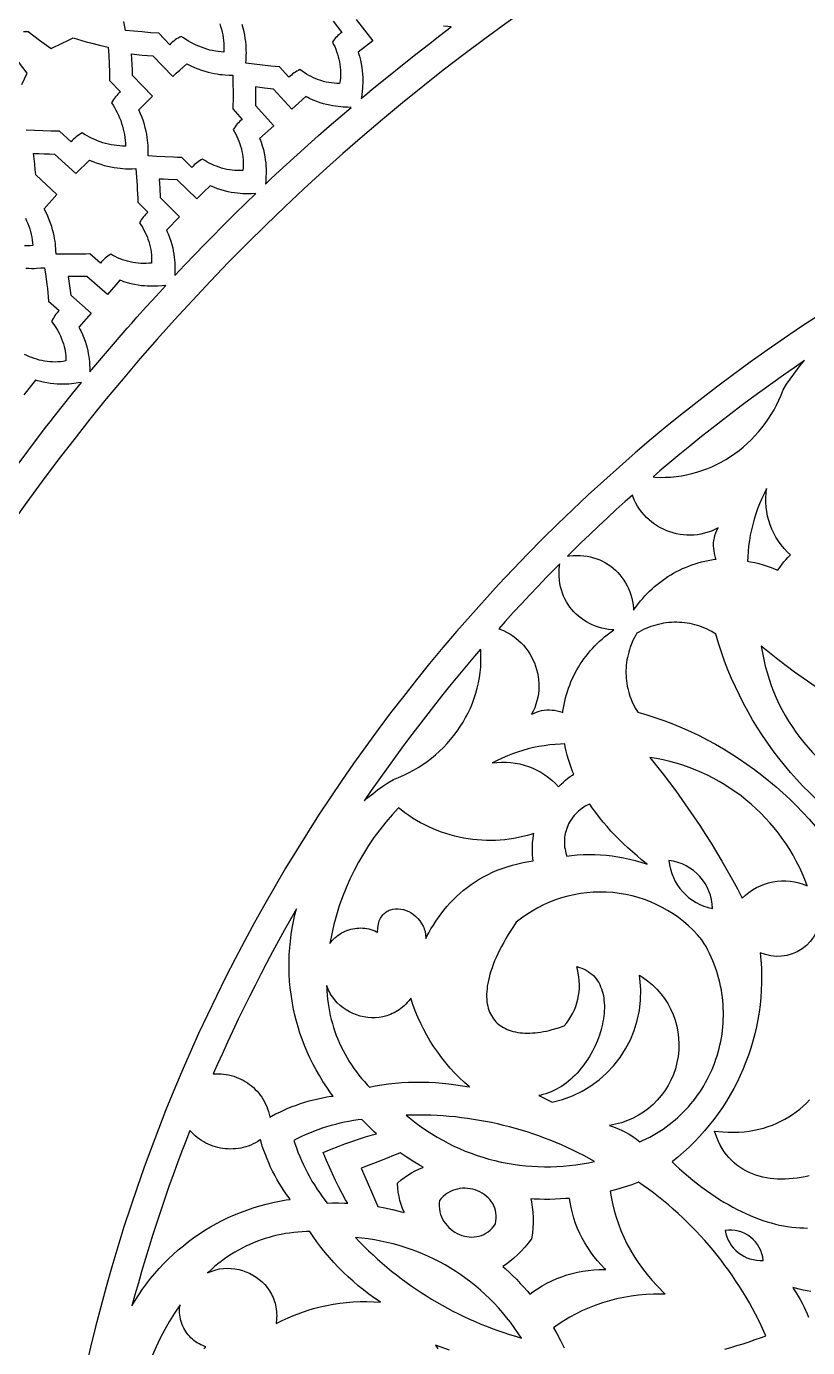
# Model space of a CAD drawing. Extents: x -550 to 550, y -550 to 550.
# Drawn here: x -288 to -157.1, y 66 to 287.4 of the extents above; entities that cross this region are included whole.
import ezdxf

# ---------------------------------------------------------------- set-up
doc = ezdxf.new("R2010")
doc.units = 0
doc.layers.add('LAYER_1', color=18, linetype='CONTINUOUS')
doc.layers.add('LAYER_10', color=4, linetype='CONTINUOUS')

msp = doc.modelspace()

# ---------------------------------------------------------------- linework, layer by layer
at = {"layer": 'LAYER_1'}
for points in [[(0, 550, 0.414214), (-550, 0, 0.414214), (0, -550, 0.414214), (550, 0, 0.414214)], [(-166.08, 204.83), (-166.32, 203.94), (-166.54, 203.05), (-166.72, 202.15), (-166.87, 201.24), (-167, 200.33), (-167.09, 199.42), (-167.15, 198.5), (-167.17, 197.8), (-166.69, 197.71), (-165.97, 197.55), (-165.27, 197.38), (-164.57, 197.18), (-163.89, 196.97), (-163.21, 196.74), (-162.54, 196.48), (-162.09, 196.3), (-161.95, 196.51), (-161.68, 196.91), (-161.4, 197.3), (-161.09, 197.68), (-160.78, 198.04), (-160.44, 198.39), (-160.09, 198.73), (-159.97, 198.84, -0.255708), (-163.98, 209.95), (-163.99, 209.93), (-164.41, 209.1), (-164.8, 208.27), (-165.17, 207.43), (-165.5, 206.57), (-165.8, 205.7)], [(-164.89, 183.54, 0.27476), (-143.38, 157.17, -0.315195), (-141.29, 168.07, -0.052682)], [(-197.38, 165.27), (-197.55, 165.97), (-197.71, 166.69), (-197.8, 167.17), (-198.5, 167.15), (-199.42, 167.09), (-200.33, 167), (-201.24, 166.87), (-202.15, 166.72), (-203.05, 166.54), (-203.94, 166.32), (-204.83, 166.08), (-205.7, 165.8), (-206.57, 165.5), (-207.42, 165.17), (-208.27, 164.8), (-209.1, 164.41), (-209.93, 163.99), (-209.95, 163.98, -0.255717), (-198.84, 159.97), (-198.73, 160.09), (-198.39, 160.44), (-198.04, 160.78), (-197.68, 161.09), (-197.3, 161.4), (-196.91, 161.68), (-196.51, 161.95), (-196.3, 162.09), (-196.48, 162.54), (-196.74, 163.21), (-196.97, 163.89), (-197.18, 164.57)], [(-157.17, 143.38, 0.274751), (-183.54, 164.89, -0.052663), (-168.07, 141.29, -0.31518)], [(-229.64, 135.85), (-229.32, 135.7), (-229.14, 135.61), (-229.15, 135.78), (-229.14, 136.1), (-229.12, 136.41), (-229.08, 136.7), (-229.03, 136.98), (-228.96, 137.24), (-228.88, 137.49), (-228.79, 137.72), (-228.68, 137.94), (-228.56, 138.15), (-228.42, 138.34), (-228.28, 138.52), (-228.12, 138.68), (-227.96, 138.83), (-227.79, 138.96), (-227.6, 139.08), (-227.41, 139.19), (-227.22, 139.28), (-227.01, 139.36), (-226.6, 139.46), (-226.17, 139.52), (-225.72, 139.53), (-225.28, 139.48), (-224.83, 139.39), (-224.39, 139.25), (-223.95, 139.07), (-223.53, 138.84), (-223.13, 138.57), (-222.74, 138.26), (-222.39, 137.91), (-222.07, 137.52), (-221.78, 137.09), (-221.54, 136.64), (-221.44, 136.39), (-221.34, 136.13), (-221.26, 135.87), (-221.2, 135.6), (-221.15, 135.33), (-221.11, 135.04), (-221.09, 134.75), (-221.09, 134.53), (-220.95, 134.81), (-220.59, 135.48), (-220.22, 136.15), (-219.82, 136.8), (-219.41, 137.45), (-218.98, 138.08), (-218.52, 138.7), (-218.05, 139.31), (-217.56, 139.9), (-217.04, 140.48), (-216.5, 141.04), (-215.95, 141.59), (-215.37, 142.12), (-214.76, 142.63), (-214.14, 143.13), (-213.49, 143.6), (-212.82, 144.05), (-212.12, 144.49), (-211.4, 144.9), (-210.66, 145.28), (-209.89, 145.65), (-209.1, 145.99), (-208.28, 146.3), (-207.44, 146.59), (-206.57, 146.85), (-205.67, 147.08), (-204.75, 147.28), (-203.8, 147.46), (-203.09, 147.56), (-203.14, 147.95), (-203.2, 148.62), (-203.22, 149.29), (-203.22, 149.95), (-203.19, 150.62), (-203.12, 151.28), (-203.03, 151.94), (-202.99, 152.14), (-203.3, 152.04), (-204.05, 151.82), (-204.81, 151.63), (-205.57, 151.46), (-206.33, 151.32), (-207.1, 151.2), (-207.86, 151.11), (-208.63, 151.04), (-209.4, 151), (-210.17, 150.98), (-210.94, 150.99), (-211.7, 151.02), (-212.47, 151.07), (-213.23, 151.15), (-213.99, 151.26), (-214.74, 151.38), (-215.49, 151.53), (-216.24, 151.71), (-216.98, 151.91), (-217.71, 152.13), (-218.44, 152.38), (-219.16, 152.65), (-219.87, 152.94), (-220.58, 153.26), (-221.27, 153.59), (-221.96, 153.96), (-222.63, 154.34), (-223.3, 154.75), (-223.95, 155.18), (-224.59, 155.64), (-225.22, 156.11), (-225.64, 156.45, 0.149218), (-237.16, 133.73), (-237.01, 133.93), (-236.79, 134.2), (-236.55, 134.45), (-236.3, 134.69), (-236.04, 134.91), (-235.77, 135.12), (-235.49, 135.31), (-235.2, 135.48), (-234.9, 135.64), (-234.6, 135.79), (-234.29, 135.91), (-233.97, 136.02), (-233.65, 136.11), (-233.32, 136.19), (-232.99, 136.25), (-232.66, 136.29), (-232.32, 136.31), (-231.98, 136.32), (-231.64, 136.31), (-231.31, 136.28), (-230.97, 136.23), (-230.63, 136.16), (-230.3, 136.08), (-229.97, 135.97)], [(-173.04, 139.56, 0.373494), (-180.35, 147.63, 0.334606)], [(-195.68, 129.37), (-195.8, 129.85), (-195.33, 129.69), (-194.95, 129.57), (-194.57, 129.42), (-194.22, 129.24), (-193.89, 129.05), (-193.58, 128.83), (-193.29, 128.6), (-193.01, 128.35), (-192.76, 128.07), (-192.53, 127.79), (-192.31, 127.48), (-192.12, 127.16), (-191.94, 126.83), (-191.79, 126.48), (-191.65, 126.12), (-191.53, 125.75), (-191.43, 125.37), (-191.34, 124.98), (-191.28, 124.58), (-191.23, 124.17), (-191.19, 123.75), (-191.17, 123.32), (-191.17, 122.89), (-191.19, 122.45), (-191.22, 122.01), (-191.26, 121.56), (-191.32, 121.11), (-191.4, 120.66), (-191.49, 120.2), (-191.71, 119.29), (-192, 118.37), (-192.33, 117.45), (-192.72, 116.55), (-193.16, 115.66), (-193.65, 114.79), (-193.91, 114.36), (-194.19, 113.95), (-194.48, 113.54), (-194.78, 113.14), (-195.09, 112.75), (-195.41, 112.37), (-195.74, 112), (-196.08, 111.64), (-196.44, 111.29), (-196.8, 110.96), (-197.18, 110.64), (-197.56, 110.34), (-197.96, 110.05), (-198.36, 109.78), (-198.78, 109.52), (-199.2, 109.28), (-199.64, 109.07), (-200.08, 108.87), (-200.53, 108.69), (-200.99, 108.53), (-201.46, 108.39), (-201.93, 108.27), (-202.15, 108.23), (-199.91, 107.14, 0.389323), (-185.2, 127.83), (-185.28, 128.41), (-184.78, 128.09, -0.687102), (-190.31, 103.22, -0.098636), (-185.22, 100.5), (-184.76, 100.7), (-184.16, 100.98), (-183.57, 101.28), (-183, 101.59), (-182.43, 101.92), (-181.88, 102.26), (-181.34, 102.61), (-180.82, 102.98), (-180.31, 103.36), (-179.81, 103.75), (-179.32, 104.16), (-178.85, 104.58), (-178.39, 105), (-177.94, 105.44), (-177.51, 105.9), (-177.09, 106.36), (-176.68, 106.83), (-176.29, 107.31), (-175.91, 107.8), (-175.54, 108.31), (-175.19, 108.82), (-174.85, 109.33), (-174.53, 109.86), (-174.22, 110.4), (-173.93, 110.94), (-173.65, 111.49), (-173.38, 112.04), (-173.13, 112.61), (-172.9, 113.18), (-172.68, 113.75), (-172.47, 114.33), (-172.28, 114.92), (-172.11, 115.51), (-171.95, 116.1), (-171.8, 116.7), (-171.67, 117.31), (-171.56, 117.91), (-171.46, 118.52), (-171.38, 119.14), (-171.32, 119.75), (-171.27, 120.37), (-171.24, 120.99), (-171.22, 121.61), (-171.22, 122.23), (-171.24, 122.85), (-171.27, 123.47), (-171.32, 124.09), (-171.38, 124.72), (-171.47, 125.34), (-171.57, 125.96), (-171.69, 126.58), (-171.82, 127.19), (-171.97, 127.81), (-172.14, 128.42), (-172.33, 129.03), (-172.54, 129.64), (-172.76, 130.24), (-173, 130.84), (-173.26, 131.44), (-173.54, 132.03), (-173.83, 132.62), (-174.14, 133.2), (-174.48, 133.78), (-174.82, 134.33, 0.414411), (-205.92, 137.27), (-206.38, 136.59), (-206.83, 135.89), (-207.26, 135.21), (-207.66, 134.54), (-208.03, 133.88), (-208.38, 133.23), (-208.71, 132.6), (-209.01, 131.99), (-209.29, 131.38), (-209.55, 130.79), (-209.78, 130.21), (-209.98, 129.65), (-210.17, 129.1), (-210.33, 128.57), (-210.48, 128.04), (-210.6, 127.54), (-210.7, 127.04), (-210.78, 126.56), (-210.83, 126.1), (-210.87, 125.65), (-210.89, 125.21), (-210.89, 124.79), (-210.87, 124.38), (-210.84, 123.99), (-210.78, 123.61), (-210.71, 123.24), (-210.62, 122.89), (-210.51, 122.56), (-210.39, 122.23), (-210.25, 121.93), (-210.1, 121.63), (-209.93, 121.35), (-209.74, 121.09), (-209.54, 120.84), (-209.33, 120.6), (-209.1, 120.38), (-208.86, 120.17), (-208.6, 119.97), (-208.33, 119.79), (-208.04, 119.62), (-207.75, 119.46), (-207.43, 119.32), (-207.11, 119.19), (-206.77, 119.08), (-206.42, 118.98), (-206.06, 118.9), (-205.69, 118.83), (-205.3, 118.77), (-204.9, 118.73), (-204.5, 118.71), (-204.08, 118.69), (-203.65, 118.7), (-203.21, 118.72), (-202.76, 118.75), (-202.3, 118.8), (-201.84, 118.87), (-201.36, 118.95), (-200.88, 119.05), (-200.39, 119.16), (-199.89, 119.28), (-198.87, 119.59), (-197.88, 119.93, 0.248801)], [(-221.71, 110.5), (-220.58, 110.47), (-219.46, 110.41), (-218.33, 110.32), (-217.2, 110.2), (-216.07, 110.06), (-214.94, 109.88), (-213.81, 109.68), (-213.76, 109.67, -0.141193), (-223.59, 124.55), (-223.71, 124.38), (-223.95, 124.09), (-224.19, 123.81), (-224.45, 123.54), (-224.71, 123.29), (-224.97, 123.06), (-225.25, 122.84), (-225.53, 122.63), (-225.81, 122.45), (-226.11, 122.27), (-226.4, 122.11), (-226.7, 121.97), (-227.01, 121.83), (-227.32, 121.72), (-227.63, 121.61), (-228.26, 121.45), (-228.9, 121.34), (-229.54, 121.28), (-230.18, 121.28), (-230.82, 121.32), (-231.45, 121.42), (-232.08, 121.56), (-232.69, 121.75), (-233.28, 121.98), (-233.86, 122.26), (-234.41, 122.58), (-234.94, 122.94), (-235.44, 123.34), (-235.91, 123.78), (-236.34, 124.26), (-236.73, 124.77), (-236.91, 125.05), (-237.08, 125.33), (-237.24, 125.62), (-237.39, 125.91), (-237.52, 126.22), (-237.64, 126.53), (-237.69, 126.66), (-237.68, 126.48), (-237.66, 125.78), (-237.61, 125.08), (-237.54, 124.38), (-237.46, 123.69), (-237.35, 123), (-237.22, 122.32), (-237.08, 121.63), (-236.92, 120.96), (-236.73, 120.29), (-236.53, 119.62), (-236.31, 118.96), (-236.08, 118.31), (-235.82, 117.66), (-235.55, 117.02), (-235.25, 116.39), (-234.94, 115.77), (-234.61, 115.15), (-234.27, 114.55), (-233.91, 113.95), (-233.53, 113.36), (-233.13, 112.79), (-232.71, 112.22), (-232.28, 111.66), (-231.84, 111.12), (-231.37, 110.58), (-230.89, 110.06), (-230.49, 109.66), (-229.54, 109.85), (-228.43, 110.04), (-227.32, 110.19), (-226.2, 110.32), (-225.08, 110.41), (-223.96, 110.47), (-222.84, 110.5)], [(-224.36, 104.94, 0.237073), (-192.8, 97.21, 0.137208)], [(-228.7, 73.61), (-228.74, 73.64), (-229.68, 74.29), (-230.6, 74.96), (-231.51, 75.66), (-232.39, 76.37), (-233.25, 77.11), (-234.09, 77.86), (-234.91, 78.64), (-235.71, 79.43), (-236.48, 80.25), (-237.23, 81.09), (-237.96, 81.94), (-238.66, 82.82), (-239.33, 83.72), (-239.98, 84.63), (-240.52, 85.44), (-241.09, 85.44), (-241.8, 85.41), (-242.5, 85.36), (-243.21, 85.29), (-243.91, 85.2), (-244.6, 85.1), (-245.29, 84.97), (-245.97, 84.82), (-246.65, 84.66), (-247.32, 84.47), (-247.99, 84.27), (-248.65, 84.05), (-249.3, 83.81), (-249.95, 83.55), (-250.59, 83.27), (-251.22, 82.98), (-251.84, 82.67), (-252.45, 82.34), (-253.06, 81.99), (-253.65, 81.63), (-254.23, 81.25), (-254.81, 80.86), (-255.37, 80.44), (-255.92, 80.01), (-256.46, 79.57), (-256.99, 79.11), (-257.5, 78.63), (-257.63, 78.51), (-257.51, 78.57), (-257.2, 78.7), (-256.89, 78.82), (-256.58, 78.93), (-256.26, 79.02), (-255.63, 79.17), (-254.98, 79.25), (-254.34, 79.29), (-253.7, 79.27), (-253.06, 79.2), (-252.43, 79.08), (-251.81, 78.92), (-251.21, 78.7), (-250.62, 78.45), (-250.06, 78.15), (-249.52, 77.81), (-249, 77.43), (-248.52, 77), (-248.07, 76.55), (-247.65, 76.05), (-247.28, 75.52), (-246.95, 74.96), (-246.8, 74.67), (-246.67, 74.37), (-246.55, 74.06), (-246.44, 73.74), (-246.34, 73.42), (-246.26, 73.09), (-246.19, 72.76), (-246.13, 72.41), (-246.09, 72.07), (-246.07, 71.71), (-246.06, 71.35), (-246.07, 70.98), (-246.1, 70.61), (-246.14, 70.24), (-246.17, 70.03, -0.141174)], [(-232.85, 84.44, 0.137208), (-205.07, 67.6, 0.237073)], [(-164.56, 80.62, 0.429262), (-170.93, 85.64, 0.38844)]]:
    msp.add_lwpolyline(points, format="xyb", close=True, dxfattribs=at)
for points in [[(-255.61, 287.87), (-255.46, 287.41), (-255.33, 286.94), (-255.21, 286.47), (-255.11, 285.99), (-255.03, 285.51), (-254.97, 285.03), (-254.92, 284.55), (-254.9, 284.07), (-254.9, 283.59), (-254.92, 283.12), (-255.39, 283.14), (-255.87, 283.19), (-256.34, 283.26), (-256.81, 283.35), (-257.28, 283.46), (-257.75, 283.59), (-258.21, 283.74), (-258.66, 283.91), (-259.11, 284.09), (-259.56, 284.28), (-260, 284.5), (-260.42, 284.72), (-260.84, 284.96), (-261.26, 285.21), (-261.66, 285.48), (-262.04, 285.75), (-262.31, 285.62), (-262.57, 285.47), (-262.83, 285.31), (-263.08, 285.14), (-263.32, 284.96), (-263.55, 284.77), (-263.77, 284.56), (-263.98, 284.35), (-265.79, 286.27), (-267.19, 286.36), (-268.58, 286.48), (-269.98, 286.61), (-271.37, 286.75), (-271.66, 288.25)], [(-236.62, 288.27), (-235.13, 286.42), (-235.37, 286.26), (-235.59, 286.08), (-235.81, 285.89), (-236.01, 285.69), (-236.21, 285.48), (-236.39, 285.26), (-236.57, 285.04), (-236.73, 284.8), (-236.54, 284.41), (-236.35, 284.02), (-236.18, 283.61), (-236.03, 283.19), (-235.89, 282.77), (-235.76, 282.34), (-235.65, 281.91), (-235.56, 281.47), (-235.48, 281.03), (-235.43, 280.58), (-235.39, 280.13), (-235.37, 279.68), (-235.38, 279.22), (-235.4, 278.77), (-235.45, 278.31), (-235.52, 277.86), (-235.98, 277.86), (-236.44, 277.89), (-236.89, 277.94), (-237.34, 278), (-237.78, 278.09), (-238.22, 278.2), (-238.65, 278.33), (-239.07, 278.47), (-239.49, 278.64), (-239.9, 278.81), (-240.3, 279.01), (-240.69, 279.21), (-241.07, 279.43), (-241.45, 279.67), (-241.81, 279.91), (-242.16, 280.17), (-242.42, 280.05), (-242.67, 279.91), (-242.91, 279.76), (-243.15, 279.61), (-243.39, 279.44), (-243.61, 279.26), (-243.83, 279.07), (-244.03, 278.88), (-245.61, 280.65), (-246.32, 280.7), (-247.02, 280.76), (-248.42, 280.9), (-249.82, 281.06), (-251.22, 281.24), (-251.18, 281.84), (-251.16, 282.19), (-251.15, 282.57), (-251.14, 282.98), (-251.15, 283.41), (-251.17, 283.87), (-251.2, 284.35), (-251.25, 284.86), (-251.32, 285.4), (-251.42, 285.95), (-251.54, 286.53), (-251.69, 287.13), (-251.86, 287.75)], [(-232.77, 288.59), (-229.93, 285), (-232.42, 283.07), (-232.31, 282.73), (-232.21, 282.41), (-232.04, 281.77), (-231.91, 281.15), (-231.8, 280.55), (-231.73, 279.98), (-231.67, 279.42), (-231.64, 278.89), (-231.63, 278.39), (-231.64, 277.91), (-231.66, 277.45), (-231.69, 277.02), (-231.72, 276.62), (-231.81, 275.91), (-231.89, 275.32), (-230.97, 276.1), (-230.05, 276.87), (-228.18, 278.4), (-224.43, 281.42), (-222.54, 282.92), (-220.64, 284.41), (-218.73, 285.88), (-216.81, 287.33), (-217.41, 287.38), (-218.12, 287.46)], [(-288.48, 286.54), (-287.69, 286.57), (-286.75, 285.84), (-285.8, 285.12), (-283.87, 283.71), (-282.01, 284.59), (-281.08, 285.03), (-280.16, 285.49), (-279.43, 285.27), (-278.7, 285.05), (-277.97, 284.85), (-277.23, 284.66), (-275.75, 284.29), (-274.27, 283.95), (-274.18, 282.55), (-274.12, 281.15), (-274.07, 279.76), (-274.05, 278.36), (-272.22, 276.46), (-272.44, 276.27), (-272.66, 276.06), (-272.87, 275.84), (-273.06, 275.62), (-273.25, 275.38), (-273.42, 275.14), (-273.58, 274.88), (-273.73, 274.63), (-273.48, 274.22), (-273.23, 273.81), (-273, 273.39), (-272.78, 272.96), (-272.57, 272.52), (-272.38, 272.07), (-272.2, 271.62), (-272.04, 271.16), (-271.89, 270.69), (-271.76, 270.22), (-271.65, 269.75), (-271.56, 269.28), (-271.49, 268.8), (-271.44, 268.32), (-271.41, 267.85), (-271.4, 267.37), (-271.88, 267.37), (-272.35, 267.39), (-272.83, 267.43), (-273.3, 267.49), (-273.78, 267.57), (-274.25, 267.67), (-274.72, 267.79), (-275.18, 267.93), (-275.64, 268.08), (-276.1, 268.25), (-276.54, 268.44), (-276.99, 268.64), (-277.42, 268.85), (-277.84, 269.08), (-278.26, 269.32), (-278.66, 269.57), (-278.92, 269.42), (-279.17, 269.25), (-279.42, 269.08), (-279.65, 268.89), (-279.88, 268.7), (-280.1, 268.49), (-280.31, 268.27), (-280.5, 268.05), (-282.43, 269.85), (-283.83, 269.86), (-285.24, 269.9), (-286.64, 269.95), (-288.05, 270.02)], [(-288.76, 277.7), (-287.89, 279.56), (-289.34, 281.47)], [(-288.16, 255.29), (-287.95, 254.85), (-287.77, 254.4), (-287.6, 253.95), (-287.44, 253.49), (-287.31, 253.02), (-287.19, 252.56), (-287.09, 252.09), (-287.01, 251.62), (-286.95, 251.14), (-286.91, 250.67), (-287.39, 250.64), (-287.86, 250.63), (-288.34, 250.64)], [(-288.07, 246.9), (-287.59, 246.88), (-287.13, 246.87), (-286.69, 246.87), (-286.29, 246.88), (-285.57, 246.93), (-284.96, 246.98), (-284.76, 245.58), (-284.56, 244.18), (-284.48, 243.48), (-284.4, 242.78), (-284.33, 242.08), (-284.27, 241.37), (-282.48, 239.82), (-282.68, 239.61), (-282.86, 239.4), (-283.04, 239.17), (-283.21, 238.94), (-283.36, 238.7), (-283.51, 238.45), (-283.65, 238.2), (-283.77, 237.95), (-283.4, 237.45), (-283.07, 236.96), (-282.78, 236.48), (-282.52, 236), (-282.29, 235.53), (-282.09, 235.08), (-281.93, 234.63), (-281.78, 234.19), (-281.66, 233.77), (-281.57, 233.37), (-281.49, 232.98), (-281.44, 232.61), (-281.4, 232.26), (-281.38, 231.94), (-281.37, 231.64), (-281.37, 231.36), (-281.82, 231.28), (-282.27, 231.22), (-282.72, 231.18), (-283.18, 231.17), (-283.62, 231.18), (-284.07, 231.2), (-284.52, 231.25), (-284.96, 231.32), (-285.4, 231.4), (-285.83, 231.5), (-286.26, 231.62), (-286.68, 231.75), (-287.09, 231.9), (-287.5, 232.06), (-287.9, 232.24), (-288.29, 232.42)], [(-290.57, 212.5), (-284.78, 220.21), (-284.04, 221.17), (-283.3, 222.12), (-281.79, 224), (-280.28, 225.87), (-278.76, 227.75), (-279.35, 227.66), (-280.06, 227.55), (-280.46, 227.51), (-280.89, 227.47), (-281.34, 227.44), (-281.82, 227.43), (-282.32, 227.43), (-282.85, 227.45), (-283.4, 227.5), (-283.98, 227.56), (-284.58, 227.66), (-285.19, 227.79), (-285.83, 227.94), (-286.16, 228.04), (-286.49, 228.14), (-288.43, 225.66)], [(-156.88, 94.78), (-157.55, 94.63), (-158.22, 94.5), (-158.88, 94.39), (-159.54, 94.31), (-160.2, 94.26), (-160.86, 94.22), (-161.5, 94.21), (-162.14, 94.23), (-162.78, 94.27), (-163.4, 94.34), (-164.02, 94.44), (-164.63, 94.56), (-165.22, 94.71), (-165.8, 94.89), (-166.37, 95.1), (-166.93, 95.34), (-167.47, 95.6), (-167.99, 95.9), (-168.49, 96.22), (-168.98, 96.58), (-169.44, 96.96), (-169.89, 97.38), (-170.31, 97.83), (-170.71, 98.31), (-171.08, 98.82), (-171.43, 99.36), (-171.76, 99.94), (-172.05, 100.55), (-172.32, 101.19), (-172.7, 102.25), (-171.33, 102.13), (-170.4, 102.08), (-169.5, 102.08), (-168.62, 102.11), (-167.75, 102.17), (-166.91, 102.28), (-166.09, 102.41), (-165.29, 102.59), (-164.51, 102.79), (-163.75, 103.03), (-163.01, 103.29), (-162.3, 103.59), (-161.6, 103.92), (-160.92, 104.28), (-160.27, 104.66), (-159.63, 105.07), (-159.02, 105.51), (-158.43, 105.98), (-157.86, 106.46), (-157.31, 106.98), (-156.78, 107.51)], [(-171.01, 65.75), (-169.98, 66.03), (-168.95, 66.33), (-167.92, 66.64), (-166.9, 66.98), (-165.88, 67.33), (-164.87, 67.7), (-164.13, 67.98), (-164.45, 68.71), (-164.9, 69.69), (-165.37, 70.66), (-165.86, 71.61), (-166.36, 72.56), (-166.88, 73.5), (-167.42, 74.43), (-167.97, 75.35), (-168.53, 76.25), (-169.12, 77.15), (-169.71, 78.04), (-170.33, 78.91), (-170.96, 79.78), (-171.6, 80.63), (-172.26, 81.47), (-172.93, 82.3), (-173.62, 83.12), (-174.32, 83.92), (-175.04, 84.71), (-175.77, 85.49), (-176.51, 86.26), (-177.27, 87.01), (-178.04, 87.76), (-178.82, 88.48), (-179.62, 89.2), (-180.43, 89.9), (-181.26, 90.58), (-182.09, 91.26), (-182.94, 91.92), (-183.8, 92.56), (-184.68, 93.19), (-185.45, 93.72), (-186.57, 93.3), (-187.85, 92.87), (-189.13, 92.48), (-190.19, 92.19), (-190.05, 91.27), (-189.82, 90.12), (-189.53, 88.98), (-189.2, 87.84), (-188.82, 86.72), (-188.39, 85.6), (-187.91, 84.5), (-187.38, 83.41), (-186.8, 82.34), (-186.17, 81.29), (-185.5, 80.25), (-184.78, 79.24), (-184.01, 78.25), (-183.2, 77.28), (-182.34, 76.34), (-180.97, 74.96), (-182.91, 74.95), (-184.19, 74.9), (-185.45, 74.79), (-186.69, 74.63), (-187.92, 74.42), (-189.12, 74.17), (-190.31, 73.86), (-191.48, 73.51), (-192.62, 73.12), (-193.74, 72.68), (-194.83, 72.2), (-195.9, 71.67), (-196.94, 71.1), (-197.95, 70.49), (-198.93, 69.84), (-199.68, 69.3), (-199.13, 68.34), (-198.5, 67.16), (-197.9, 65.95)], [(-156.56, 75.41), (-157.22, 75.5), (-157.87, 75.62), (-158.52, 75.77), (-159.17, 75.94), (-159.62, 76.08), (-159.37, 75.7), (-159.02, 75.15), (-158.68, 74.59), (-158.35, 74.03), (-158.04, 73.45), (-157.75, 72.87), (-157.47, 72.28), (-157.21, 71.68), (-156.97, 71.08)], [(-217.12, 65.59), (-219.47, 66.41), (-219.35, 66.23), (-219.09, 65.81)]]:
    msp.add_lwpolyline(points, dxfattribs=at)
for points in [[(-270.38, 282.8), (-269.5, 282.71), (-268.61, 282.62), (-267.72, 282.55), (-266.83, 282.48), (-263.49, 279.02), (-262.9, 279.56), (-262.3, 280.09), (-261.09, 281.14), (-260.46, 280.83), (-259.85, 280.55), (-259.25, 280.31), (-258.67, 280.1), (-258.1, 279.92), (-257.56, 279.77), (-257.04, 279.64), (-256.53, 279.53), (-256.05, 279.45), (-255.6, 279.38), (-255.17, 279.33), (-254.76, 279.29), (-254.04, 279.25), (-253.43, 279.23), (-253.39, 277.82), (-253.37, 276.41), (-253.37, 275.71), (-253.38, 275), (-253.4, 274.3), (-253.43, 273.6), (-251.83, 271.84), (-252.05, 271.66), (-252.27, 271.47), (-252.47, 271.27), (-252.67, 271.06), (-252.85, 270.84), (-253.03, 270.61), (-253.19, 270.38), (-253.35, 270.14), (-253.13, 269.77), (-252.92, 269.38), (-252.73, 268.98), (-252.55, 268.58), (-252.38, 268.16), (-252.23, 267.74), (-252.1, 267.32), (-251.98, 266.88), (-251.88, 266.45), (-251.79, 266), (-251.73, 265.56), (-251.69, 265.11), (-251.66, 264.65), (-251.66, 264.2), (-251.68, 263.74), (-251.72, 263.28), (-252.18, 263.26), (-252.64, 263.25), (-253.09, 263.27), (-253.54, 263.31), (-253.99, 263.38), (-254.43, 263.46), (-254.86, 263.56), (-255.3, 263.68), (-255.72, 263.81), (-256.14, 263.97), (-256.55, 264.13), (-256.96, 264.32), (-257.35, 264.51), (-257.74, 264.72), (-258.11, 264.95), (-258.48, 265.18), (-258.73, 265.04), (-258.97, 264.89), (-259.21, 264.73), (-259.44, 264.56), (-259.66, 264.38), (-259.87, 264.19), (-260.07, 263.99), (-260.27, 263.78), (-261.95, 265.45), (-262.66, 265.46), (-263.36, 265.48), (-264.78, 265.54), (-266.19, 265.63), (-267.6, 265.72), (-267.59, 266.33), (-267.59, 266.67), (-267.6, 267.05), (-267.62, 267.45), (-267.65, 267.89), (-267.7, 268.34), (-267.76, 268.82), (-267.84, 269.33), (-267.94, 269.86), (-268.07, 270.41), (-268.22, 270.97), (-268.4, 271.56), (-268.61, 272.17), (-268.86, 272.79), (-269.14, 273.43), (-266.89, 275.72), (-270.21, 279.21), (-270.24, 280.11), (-270.28, 281.01), (-270.33, 281.9)], [(-247.95, 260.96), (-247.08, 261.8), (-246.2, 262.63), (-244.43, 264.26), (-242.65, 265.88), (-240.86, 267.5), (-239.07, 269.11), (-237.26, 270.71), (-235.44, 272.28), (-233.61, 273.85), (-234.2, 273.87), (-234.92, 273.9), (-235.32, 273.93), (-235.75, 273.97), (-236.2, 274.02), (-236.68, 274.1), (-237.18, 274.19), (-237.7, 274.31), (-238.23, 274.45), (-238.79, 274.62), (-239.36, 274.83), (-239.95, 275.06), (-240.55, 275.34), (-240.86, 275.49), (-241.17, 275.65), (-242.34, 274.6), (-243.5, 273.53), (-246.58, 276.92), (-248.11, 277.07), (-248.88, 277.16), (-249.64, 277.26), (-249.62, 276.48), (-249.61, 275.71), (-249.61, 274.15), (-246.56, 270.74), (-248.92, 268.65), (-248.79, 268.33), (-248.68, 268.01), (-248.47, 267.38), (-248.3, 266.77), (-248.16, 266.18), (-248.05, 265.62), (-247.97, 265.07), (-247.91, 264.54), (-247.87, 264.04), (-247.84, 263.56), (-247.84, 263.1), (-247.84, 262.68), (-247.86, 262.28), (-247.9, 261.56)], [(-286.82, 266.13), (-285.93, 266.09), (-285.04, 266.06), (-284.15, 266.04), (-283.26, 266.03), (-279.72, 262.77), (-277.42, 265.02), (-276.78, 264.74), (-276.15, 264.51), (-275.54, 264.3), (-274.95, 264.13), (-274.38, 263.98), (-273.83, 263.86), (-273.3, 263.76), (-272.79, 263.69), (-272.31, 263.63), (-271.85, 263.59), (-271.41, 263.57), (-271.01, 263.56), (-270.28, 263.56), (-269.68, 263.58), (-269.56, 262.17), (-269.45, 260.76), (-269.41, 260.06), (-269.37, 259.35), (-269.35, 258.65), (-269.33, 257.94), (-267.64, 256.29), (-267.84, 256.09), (-268.04, 255.89), (-268.23, 255.68), (-268.42, 255.45), (-268.59, 255.23), (-268.75, 254.99), (-268.9, 254.75), (-269.04, 254.5), (-268.8, 254.14), (-268.57, 253.76), (-268.35, 253.38), (-268.15, 252.99), (-267.96, 252.59), (-267.79, 252.18), (-267.63, 251.76), (-267.49, 251.34), (-267.36, 250.9), (-267.25, 250.47), (-267.17, 250.03), (-267.1, 249.58), (-267.05, 249.13), (-267.02, 248.68), (-267.01, 248.22), (-267.02, 247.76), (-267.48, 247.71), (-267.93, 247.68), (-268.39, 247.67), (-268.84, 247.68), (-269.29, 247.72), (-269.73, 247.77), (-270.17, 247.85), (-270.61, 247.94), (-271.04, 248.05), (-271.47, 248.18), (-271.89, 248.32), (-272.3, 248.48), (-272.71, 248.65), (-273.11, 248.84), (-273.49, 249.04), (-273.87, 249.25), (-274.11, 249.09), (-274.34, 248.93), (-274.57, 248.75), (-274.79, 248.57), (-275, 248.37), (-275.2, 248.17), (-275.39, 247.95), (-275.57, 247.73), (-277.35, 249.3), (-278.06, 249.27), (-278.77, 249.24), (-279.48, 249.23), (-280.19, 249.23), (-281.61, 249.23), (-283.03, 249.25), (-283.05, 249.85), (-283.07, 250.2), (-283.1, 250.58), (-283.14, 250.98), (-283.2, 251.41), (-283.27, 251.86), (-283.36, 252.33), (-283.47, 252.83), (-283.6, 253.35), (-283.76, 253.89), (-283.94, 254.45), (-284.16, 255.02), (-284.41, 255.61), (-284.69, 256.22), (-285.01, 256.84), (-282.91, 259.27), (-286.42, 262.55), (-286.51, 263.45), (-286.6, 264.34), (-286.71, 265.24)], [(-263.12, 245.68), (-262.3, 246.56), (-261.48, 247.44), (-259.8, 249.18), (-258.12, 250.9), (-256.43, 252.62), (-255.59, 253.49), (-254.74, 254.34), (-253.03, 256.04), (-251.3, 257.72), (-249.57, 259.39), (-250.16, 259.37), (-250.88, 259.36), (-251.28, 259.36), (-251.71, 259.38), (-252.17, 259.41), (-252.65, 259.45), (-253.15, 259.51), (-253.67, 259.6), (-254.22, 259.71), (-254.78, 259.85), (-255.36, 260.01), (-255.96, 260.21), (-256.58, 260.45), (-256.9, 260.58), (-257.21, 260.72), (-258.33, 259.61), (-258.88, 259.06), (-259.43, 258.49), (-262.71, 261.69), (-264.25, 261.75), (-265.01, 261.79), (-265.78, 261.84), (-265.72, 261.06), (-265.66, 260.29), (-265.56, 258.74), (-262.32, 255.51), (-264.54, 253.28), (-264.39, 252.96), (-264.26, 252.65), (-264.01, 252.04), (-263.81, 251.44), (-263.63, 250.87), (-263.49, 250.31), (-263.38, 249.76), (-263.29, 249.24), (-263.22, 248.74), (-263.17, 248.27), (-263.13, 247.82), (-263.11, 247.39), (-263.11, 246.99), (-263.11, 246.27)], [(-277.35, 229.51), (-271.09, 236.84), (-270.3, 237.75), (-269.5, 238.66), (-267.89, 240.45), (-266.26, 242.23), (-264.64, 244.01), (-265.23, 243.95), (-265.95, 243.89), (-266.35, 243.87), (-266.78, 243.86), (-267.23, 243.86), (-267.71, 243.88), (-268.21, 243.91), (-268.74, 243.96), (-269.29, 244.04), (-269.86, 244.14), (-270.45, 244.27), (-271.06, 244.43), (-271.69, 244.63), (-272.01, 244.75), (-272.34, 244.87), (-274.43, 242.51), (-277.89, 245.51), (-279.43, 245.49), (-280.2, 245.48), (-280.97, 245.48), (-280.86, 244.71), (-280.76, 243.94), (-280.56, 242.4), (-277.13, 239.37), (-279.21, 237), (-279.04, 236.7), (-278.89, 236.39), (-278.61, 235.8), (-278.37, 235.22), (-278.16, 234.65), (-277.99, 234.1), (-277.84, 233.57), (-277.72, 233.06), (-277.62, 232.56), (-277.54, 232.09), (-277.48, 231.64), (-277.44, 231.22), (-277.41, 230.82), (-277.37, 230.11)], [(-163.21, 222.36), (-162.74, 223.15), (-162.31, 223.96), (-161.92, 224.78), (-161.55, 225.63), (-161.21, 226.52), (-160.64, 227.43), (-160.06, 228.3), (-159.45, 229.15), (-158.82, 229.98), (-158.17, 230.79), (-157.65, 231.4), (-159.37, 230.22), (-161.17, 228.96), (-162.96, 227.69), (-164.74, 226.41), (-166.5, 225.12), (-168.25, 223.81), (-170, 222.49), (-171.73, 221.16), (-173.44, 219.81), (-175.15, 218.46), (-176.84, 217.09), (-178.53, 215.71), (-180.2, 214.31), (-181.86, 212.91), (-183.02, 211.91), (-182.74, 211.88), (-181.84, 211.84), (-180.94, 211.85), (-180.04, 211.89), (-179.16, 211.97), (-178.27, 212.1), (-177.4, 212.26), (-176.53, 212.46), (-175.68, 212.7), (-174.83, 212.97), (-174, 213.28), (-173.18, 213.62), (-172.37, 214), (-171.58, 214.41), (-170.81, 214.85), (-170.06, 215.32), (-169.32, 215.83), (-168.6, 216.36), (-167.9, 216.92), (-167.23, 217.51), (-166.58, 218.13), (-165.95, 218.78), (-165.35, 219.45), (-164.77, 220.14), (-164.22, 220.86), (-163.7, 221.6)], [(-197.37, 198.61), (-197, 198.67), (-196.39, 198.73), (-195.79, 198.75), (-195.2, 198.74), (-194.63, 198.69), (-194.06, 198.62), (-193.51, 198.51), (-192.98, 198.37), (-192.45, 198.2), (-191.95, 198), (-191.46, 197.78), (-190.98, 197.52), (-190.53, 197.24), (-190.09, 196.94), (-189.67, 196.61), (-189.28, 196.26), (-188.9, 195.88), (-188.55, 195.48), (-188.22, 195.06), (-187.91, 194.62), (-187.62, 194.16), (-187.36, 193.68), (-187.13, 193.19), (-186.92, 192.67), (-186.74, 192.14), (-186.58, 191.6), (-186.46, 191.04), (-186.36, 190.46), (-186.3, 189.88), (-186.28, 189.57), (-186.14, 189.78), (-185.81, 190.24), (-185.47, 190.69), (-185.12, 191.13), (-184.75, 191.56), (-184.38, 191.98), (-183.99, 192.39), (-183.59, 192.78), (-183.18, 193.17), (-182.76, 193.54), (-182.33, 193.9), (-181.89, 194.24), (-181.44, 194.58), (-180.99, 194.9), (-180.52, 195.2), (-180.05, 195.5), (-179.56, 195.78), (-179.07, 196.05), (-178.57, 196.3), (-178.06, 196.54), (-177.55, 196.76), (-177.03, 196.97), (-176.5, 197.17), (-175.97, 197.35), (-175.43, 197.51), (-174.88, 197.67), (-174.33, 197.8), (-173.78, 197.92), (-173.21, 198.02), (-172.65, 198.11), (-172.44, 198.14), (-172.47, 198.21), (-172.61, 198.63), (-172.72, 199.06), (-172.8, 199.5), (-172.85, 199.93), (-172.87, 200.37), (-172.86, 200.81), (-172.81, 201.24), (-172.74, 201.68), (-172.64, 202.1), (-172.5, 202.52), (-172.34, 202.93), (-172.14, 203.33), (-172.13, 203.36), (-172.67, 203.08), (-173.23, 202.84), (-173.81, 202.63), (-174.39, 202.46), (-174.98, 202.33), (-175.57, 202.23), (-176.16, 202.17), (-176.75, 202.15), (-177.33, 202.15), (-177.92, 202.2), (-178.49, 202.27), (-179.07, 202.38), (-179.63, 202.52), (-180.19, 202.69), (-180.73, 202.9), (-181.26, 203.13), (-181.78, 203.39), (-182.29, 203.68), (-182.77, 204), (-183.24, 204.35), (-183.69, 204.73), (-184.12, 205.13), (-184.52, 205.56), (-184.91, 206.02), (-185.26, 206.5), (-185.59, 207.01), (-185.89, 207.54), (-186.16, 208.09), (-186.4, 208.67), (-186.47, 208.87), (-187.68, 207.79), (-189.18, 206.43), (-190.67, 205.05), (-192.15, 203.67), (-193.62, 202.27), (-195.09, 200.86), (-196.54, 199.43)], [(-198.61, 197.37), (-199.43, 196.54), (-200.86, 195.09), (-202.27, 193.62), (-203.67, 192.15), (-205.05, 190.67), (-206.43, 189.18), (-207.79, 187.68), (-208.87, 186.47), (-208.67, 186.4), (-208.09, 186.16), (-207.54, 185.89), (-207.01, 185.59), (-206.5, 185.26), (-206.02, 184.91), (-205.56, 184.52), (-205.13, 184.12), (-204.73, 183.69), (-204.35, 183.24), (-204, 182.77), (-203.68, 182.29), (-203.39, 181.78), (-203.13, 181.26), (-202.89, 180.73), (-202.69, 180.19), (-202.52, 179.63), (-202.38, 179.07), (-202.27, 178.49), (-202.2, 177.92), (-202.15, 177.33), (-202.15, 176.75), (-202.17, 176.16), (-202.23, 175.57), (-202.33, 174.98), (-202.46, 174.39), (-202.63, 173.81), (-202.84, 173.23), (-203.08, 172.67), (-203.36, 172.13), (-203.33, 172.14), (-202.93, 172.34), (-202.52, 172.5), (-202.1, 172.64), (-201.68, 172.74), (-201.24, 172.81), (-200.81, 172.86), (-200.37, 172.87), (-199.93, 172.85), (-199.5, 172.8), (-199.06, 172.72), (-198.63, 172.61), (-198.21, 172.47), (-198.14, 172.44), (-198.11, 172.65), (-198.02, 173.21), (-197.92, 173.78), (-197.8, 174.33), (-197.67, 174.88), (-197.51, 175.43), (-197.35, 175.97), (-197.17, 176.5), (-196.97, 177.03), (-196.76, 177.55), (-196.54, 178.06), (-196.3, 178.57), (-196.05, 179.07), (-195.78, 179.56), (-195.5, 180.05), (-195.2, 180.52), (-194.9, 180.99), (-194.58, 181.44), (-194.24, 181.89), (-193.9, 182.33), (-193.54, 182.76), (-193.17, 183.18), (-192.78, 183.59), (-192.39, 183.99), (-191.98, 184.38), (-191.56, 184.75), (-191.13, 185.12), (-190.69, 185.47), (-190.24, 185.81), (-189.78, 186.14), (-189.57, 186.28), (-189.88, 186.3), (-190.46, 186.36), (-191.04, 186.46), (-191.6, 186.58), (-192.14, 186.74), (-192.67, 186.92), (-193.19, 187.13), (-193.68, 187.36), (-194.16, 187.62), (-194.62, 187.91), (-195.06, 188.22), (-195.48, 188.55), (-195.88, 188.9), (-196.26, 189.28), (-196.61, 189.67), (-196.94, 190.09), (-197.24, 190.53), (-197.52, 190.98), (-197.78, 191.46), (-198, 191.95), (-198.2, 192.45), (-198.37, 192.98), (-198.51, 193.51), (-198.61, 194.06), (-198.69, 194.63), (-198.74, 195.2), (-198.75, 195.79), (-198.73, 196.39), (-198.67, 197)], [(-214.85, 170.81), (-214.41, 171.58), (-214, 172.37), (-213.62, 173.18), (-213.28, 174), (-212.97, 174.83), (-212.7, 175.68), (-212.46, 176.53), (-212.26, 177.4), (-212.1, 178.27), (-211.97, 179.16), (-211.89, 180.04), (-211.85, 180.94), (-211.84, 181.84), (-211.88, 182.74), (-211.91, 183.02), (-212.91, 181.86), (-214.31, 180.2), (-215.71, 178.53), (-217.09, 176.84), (-218.46, 175.15), (-219.81, 173.44), (-221.16, 171.73), (-222.49, 170), (-223.81, 168.25), (-225.12, 166.5), (-226.41, 164.74), (-227.69, 162.96), (-228.96, 161.17), (-230.22, 159.37), (-231.4, 157.65), (-230.79, 158.17), (-229.98, 158.82), (-229.15, 159.45), (-228.3, 160.06), (-227.43, 160.64), (-226.52, 161.21), (-225.63, 161.55), (-224.78, 161.92), (-223.96, 162.31), (-223.15, 162.74), (-222.36, 163.21), (-221.6, 163.7), (-220.86, 164.22), (-220.14, 164.77), (-219.45, 165.35), (-218.78, 165.95), (-218.13, 166.58), (-217.51, 167.23), (-216.92, 167.9), (-216.36, 168.6), (-215.83, 169.32), (-215.32, 170.06)], [(-197.76, 149.51), (-197.69, 149.17), (-197.6, 148.84), (-197.49, 148.51), (-197.43, 148.38), (-196.68, 148.48), (-195.71, 148.57), (-194.74, 148.63), (-193.76, 148.66), (-192.79, 148.65), (-191.82, 148.6), (-190.84, 148.52), (-189.87, 148.41), (-188.91, 148.27), (-187.94, 148.09), (-186.98, 147.88), (-186.03, 147.64), (-185.08, 147.36), (-184.14, 147.06), (-184.01, 147.01), (-184.14, 147.12), (-184.93, 147.75), (-185.7, 148.4), (-186.46, 149.06), (-187.21, 149.73), (-187.94, 150.42), (-188.66, 151.12), (-189.37, 151.84), (-190.06, 152.57), (-190.72, 153.32), (-191.37, 154.08), (-192, 154.85), (-192.6, 155.65), (-193.19, 156.45), (-193.62, 157.09), (-193.75, 157.03), (-194.07, 156.88), (-194.38, 156.71), (-194.67, 156.53), (-194.96, 156.33), (-195.24, 156.12), (-195.5, 155.9), (-195.75, 155.67), (-195.99, 155.42), (-196.22, 155.17), (-196.43, 154.9), (-196.63, 154.63), (-196.82, 154.34), (-196.99, 154.05), (-197.15, 153.75), (-197.29, 153.45), (-197.42, 153.14), (-197.53, 152.82), (-197.63, 152.5), (-197.71, 152.18), (-197.78, 151.85), (-197.83, 151.52), (-197.86, 151.18), (-197.87, 150.85), (-197.87, 150.51), (-197.85, 150.18), (-197.82, 149.84)], [(-242.75, 139.54), (-243.7, 137.88), (-244.73, 136.03), (-245.75, 134.18), (-246.76, 132.32), (-247.75, 130.45), (-248.73, 128.58), (-249.69, 126.7), (-250.64, 124.81), (-251.57, 122.92), (-252.49, 121.02), (-253.4, 119.11), (-254.29, 117.2), (-255.16, 115.28), (-256.02, 113.36), (-256.68, 111.86), (-256.27, 111.88), (-255.83, 111.89), (-255.39, 111.87), (-254.96, 111.84), (-254.53, 111.78), (-254.11, 111.7), (-253.69, 111.59), (-253.27, 111.47), (-252.87, 111.33), (-252.47, 111.17), (-252.08, 111), (-251.7, 110.8), (-251.33, 110.59), (-250.97, 110.35), (-250.62, 110.11), (-250.29, 109.84), (-249.96, 109.56), (-249.65, 109.27), (-249.36, 108.96), (-249.07, 108.63), (-248.81, 108.29), (-248.56, 107.94), (-248.33, 107.57), (-248.11, 107.2), (-247.92, 106.8), (-247.74, 106.4), (-247.58, 105.99), (-247.44, 105.56), (-247.33, 105.13), (-247.24, 104.68), (-247.23, 104.62), (-246.91, 104.8), (-246.24, 105.15), (-245.56, 105.48), (-244.87, 105.8), (-244.18, 106.1), (-243.48, 106.38), (-242.77, 106.65), (-242.05, 106.9), (-241.33, 107.13), (-240.61, 107.34), (-239.88, 107.53), (-239.14, 107.71), (-238.4, 107.86), (-237.66, 108), (-236.91, 108.12), (-236.62, 108.16), (-237.03, 108.71), (-237.69, 109.65), (-238.32, 110.6), (-238.91, 111.57), (-239.47, 112.55), (-240, 113.54), (-240.5, 114.55), (-240.96, 115.58), (-241.39, 116.61), (-241.79, 117.66), (-242.16, 118.71), (-242.49, 119.77), (-242.79, 120.85), (-243.06, 121.93), (-243.29, 123.01), (-243.49, 124.11), (-243.66, 125.21), (-243.79, 126.31), (-243.89, 127.42), (-243.95, 128.53), (-243.99, 129.64), (-243.98, 130.75), (-243.95, 131.86), (-243.88, 132.98), (-243.77, 134.09), (-243.63, 135.2), (-243.46, 136.3), (-243.25, 137.41), (-243.01, 138.51)], [(-238.91, 91.97), (-238.46, 91.34), (-238, 90.72), (-237.61, 90.21), (-236.72, 90.23), (-235.7, 90.23), (-234.69, 90.2), (-234.17, 90.18), (-234.51, 90.77), (-235.08, 91.83), (-235.65, 92.91), (-236.19, 94.01), (-236.72, 95.12), (-237.22, 96.23), (-237.7, 97.34), (-238.26, 98.69), (-236.91, 99.25), (-235.79, 99.69), (-234.65, 100.12), (-233.49, 100.54), (-232.33, 100.93), (-231.16, 101.3), (-230.01, 101.64), (-229.35, 101.82), (-229.73, 102.17), (-230.47, 102.87), (-231.19, 103.59), (-231.8, 104.22), (-232.44, 104.15), (-233.2, 104.03), (-233.96, 103.9), (-234.72, 103.76), (-235.47, 103.59), (-236.22, 103.41), (-236.96, 103.21), (-237.7, 102.99), (-238.43, 102.75), (-239.16, 102.5), (-239.88, 102.23), (-240.59, 101.94), (-241.3, 101.64), (-242, 101.32), (-242.7, 100.98), (-243.18, 100.73), (-243.02, 100.21), (-242.77, 99.48), (-242.5, 98.76), (-242.21, 98.04), (-241.91, 97.33), (-241.59, 96.63), (-241.25, 95.94), (-240.9, 95.26), (-240.53, 94.58), (-240.15, 93.91), (-239.75, 93.25), (-239.34, 92.6)], [(-259.36, 101.2), (-259.7, 101.48), (-260.02, 101.78), (-260.32, 102.1), (-260.59, 102.4), (-261.19, 100.88), (-261.94, 98.91), (-262.68, 96.94), (-263.4, 94.96), (-264.11, 92.97), (-264.8, 90.98), (-265.48, 88.98), (-266.15, 86.97), (-266.8, 84.96), (-267.43, 82.95), (-268.05, 80.92), (-268.65, 78.9), (-269.24, 76.87), (-269.81, 74.83), (-270.32, 72.98), (-269.77, 73.89), (-269.17, 74.84), (-268.53, 75.77), (-267.87, 76.68), (-267.19, 77.56), (-266.47, 78.42), (-265.74, 79.26), (-264.98, 80.07), (-264.19, 80.86), (-263.38, 81.62), (-262.55, 82.36), (-261.7, 83.07), (-260.83, 83.76), (-259.93, 84.42), (-259.02, 85.05), (-258.08, 85.65), (-257.13, 86.23), (-256.16, 86.77), (-255.17, 87.29), (-254.17, 87.78), (-253.15, 88.23), (-252.11, 88.66), (-251.06, 89.05), (-249.99, 89.42), (-248.91, 89.75), (-247.82, 90.05), (-246.72, 90.31), (-245.6, 90.54), (-244.48, 90.74), (-243.8, 90.83), (-243.98, 91.07), (-244.42, 91.68), (-244.85, 92.31), (-245.26, 92.94), (-245.66, 93.58), (-246.04, 94.24), (-246.4, 94.9), (-246.75, 95.57), (-247.08, 96.25), (-247.39, 96.94), (-247.68, 97.63), (-247.96, 98.34), (-248.22, 99.05), (-248.47, 99.76), (-248.69, 100.49), (-248.79, 100.84), (-248.84, 100.8), (-249.22, 100.55), (-249.61, 100.33), (-250.01, 100.12), (-250.41, 99.94), (-250.82, 99.78), (-251.24, 99.64), (-251.66, 99.53), (-252.08, 99.43), (-252.51, 99.36), (-252.94, 99.31), (-253.37, 99.28), (-253.79, 99.27), (-254.22, 99.28), (-254.65, 99.31), (-255.07, 99.36), (-255.5, 99.43), (-255.91, 99.52), (-256.33, 99.63), (-256.73, 99.76), (-257.14, 99.91), (-257.53, 100.08), (-257.92, 100.27), (-258.29, 100.47), (-258.66, 100.7), (-259.02, 100.94)], [(-227.94, 89.4), (-226.64, 89.12), (-225.36, 88.8), (-224.68, 88.61), (-224.71, 88.68), (-224.98, 89.33), (-225.22, 89.98), (-225.41, 90.65), (-225.57, 91.33), (-225.69, 92.02), (-225.77, 92.71), (-225.82, 93.54), (-225.2, 94.09), (-224.66, 94.52), (-224.08, 94.92), (-223.49, 95.29), (-222.88, 95.62), (-222.25, 95.92), (-221.6, 96.19), (-221.52, 96.22), (-222.14, 96.56), (-223.28, 97.24), (-224.4, 97.96), (-225.37, 98.63), (-228.7, 97.31), (-231.9, 96.06), (-230.52, 92.91), (-229.1, 89.62)], [(-217.04, 92.12), (-217.43, 91.89), (-217.81, 91.63), (-218.17, 91.32), (-218.52, 90.97), (-218.8, 90.63), (-218.84, 90.19), (-218.84, 89.7), (-218.81, 89.23), (-218.73, 88.77), (-218.61, 88.33), (-218.45, 87.91), (-218.27, 87.51), (-218.05, 87.13), (-217.8, 86.77), (-217.52, 86.44), (-217.22, 86.12), (-216.9, 85.84), (-216.56, 85.57), (-216.2, 85.34), (-215.82, 85.13), (-215.43, 84.95), (-215.03, 84.8), (-214.62, 84.68), (-214.21, 84.6), (-213.8, 84.54), (-213.38, 84.52), (-212.96, 84.54), (-212.55, 84.59), (-212.15, 84.67), (-211.76, 84.79), (-211.37, 84.95), (-211, 85.15), (-210.64, 85.39), (-210.3, 85.68), (-209.98, 86), (-209.68, 86.37), (-209.43, 86.75), (-209.34, 87.2), (-209.29, 87.67), (-209.29, 88.13), (-209.33, 88.57), (-209.41, 88.99), (-209.53, 89.39), (-209.69, 89.78), (-209.88, 90.14), (-210.11, 90.49), (-210.36, 90.81), (-210.65, 91.12), (-210.96, 91.4), (-211.29, 91.65), (-211.64, 91.88), (-212.01, 92.09), (-212.4, 92.26), (-212.8, 92.41), (-213.22, 92.53), (-213.64, 92.62), (-214.07, 92.68), (-214.5, 92.7), (-214.93, 92.69), (-215.37, 92.65), (-215.79, 92.57), (-216.22, 92.46), (-216.63, 92.31)], [(-191.08, 79.22), (-191.72, 79.88), (-192.33, 80.56), (-192.91, 81.27), (-193.45, 82), (-193.96, 82.76), (-194.43, 83.53), (-194.87, 84.33), (-195.28, 85.14), (-195.65, 85.98), (-195.98, 86.82), (-196.27, 87.69), (-196.52, 88.56), (-196.74, 89.46), (-196.91, 90.36), (-197.01, 91.01), (-197.64, 90.96), (-198.52, 90.9), (-199.41, 90.86), (-200.29, 90.84), (-201.18, 90.84), (-202.06, 90.85), (-202.94, 90.89), (-203.46, 90.92), (-203.37, 90.41), (-203.24, 89.54), (-203.16, 88.67), (-203.11, 87.79), (-203.11, 86.92), (-203.15, 86.04), (-203.22, 85.17), (-203.35, 84.23), (-203.92, 83.48), (-204.49, 82.81), (-205.08, 82.16), (-205.7, 81.54), (-206.35, 80.96), (-207.03, 80.4), (-207.73, 79.87), (-208.16, 79.58), (-207.77, 79.23), (-207.12, 78.63), (-206.48, 78.02), (-205.86, 77.4), (-205.25, 76.76), (-204.65, 76.1), (-204.07, 75.44), (-203.66, 74.95), (-203.13, 75.35), (-202.37, 75.86), (-201.59, 76.34), (-200.79, 76.78), (-199.97, 77.18), (-199.14, 77.55), (-198.29, 77.88), (-197.43, 78.17), (-196.55, 78.42), (-195.67, 78.63), (-194.77, 78.8), (-193.87, 78.94), (-192.96, 79.03), (-192.05, 79.08), (-191.13, 79.09), (-190.94, 79.09)]]:
    msp.add_lwpolyline(points, close=True, dxfattribs=at)
for points in [[(-141.65, 148.05, -0.208478), (-172.5, 185.56), (-172.79, 185.75), (-173.17, 185.98), (-173.56, 186.2), (-173.95, 186.4), (-174.35, 186.58), (-174.76, 186.75), (-175.17, 186.9), (-175.58, 187.03), (-176.01, 187.15), (-176.43, 187.25), (-176.86, 187.34), (-177.29, 187.41), (-177.73, 187.47), (-178.17, 187.51), (-178.6, 187.54), (-179.04, 187.55), (-179.48, 187.55), (-179.92, 187.53), (-180.36, 187.49), (-180.8, 187.44), (-181.24, 187.38), (-181.67, 187.3), (-182.11, 187.2), (-182.54, 187.09), (-182.96, 186.97), (-183.38, 186.83), (-183.8, 186.68), (-184.21, 186.51), (-184.61, 186.33), (-185.01, 186.13), (-185.4, 185.92), (-185.73, 185.73), (-185.92, 185.4), (-186.13, 185.01), (-186.33, 184.61), (-186.51, 184.21), (-186.68, 183.8), (-186.83, 183.38), (-186.97, 182.96), (-187.09, 182.54), (-187.2, 182.11), (-187.3, 181.67), (-187.38, 181.24), (-187.44, 180.8), (-187.49, 180.36), (-187.53, 179.92), (-187.55, 179.48), (-187.55, 179.04), (-187.54, 178.6), (-187.51, 178.17), (-187.47, 177.73), (-187.41, 177.29), (-187.34, 176.86), (-187.25, 176.43), (-187.15, 176.01), (-187.03, 175.58), (-186.9, 175.17), (-186.75, 174.76), (-186.58, 174.35), (-186.4, 173.95), (-186.2, 173.56), (-185.98, 173.17), (-185.75, 172.79), (-185.56, 172.5, -0.208481), (-148.05, 141.65)], [(-154.9, 139.11, -0.55555), (-165.06, 132.18, -0.258855), (-179.83, 97.12), (-179.31, 96.63), (-178.56, 95.95), (-177.81, 95.29), (-177.07, 94.66), (-176.32, 94.04), (-175.57, 93.45), (-174.83, 92.89), (-174.08, 92.34), (-173.34, 91.82), (-172.6, 91.32), (-171.86, 90.84), (-171.13, 90.39), (-170.39, 89.96), (-169.66, 89.55), (-168.93, 89.16), (-168.21, 88.8), (-167.48, 88.45), (-166.76, 88.13), (-166.05, 87.84), (-165.34, 87.56), (-164.63, 87.31), (-163.92, 87.08), (-163.22, 86.88), (-162.52, 86.69), (-161.83, 86.53), (-161.14, 86.39), (-160.46, 86.28), (-159.78, 86.18), (-159.1, 86.11), (-158.43, 86.06), (-157.77, 86.04), (-157.11, 86.03)], [(-258.27, 65.79), (-258.04, 66.02), (-257.92, 66.14), (-258.11, 66.2), (-258.44, 66.32), (-258.76, 66.47), (-259.07, 66.63), (-259.36, 66.8), (-259.65, 66.99), (-259.92, 67.2), (-260.18, 67.41), (-260.43, 67.64), (-260.66, 67.89), (-260.88, 68.14), (-261.09, 68.41), (-261.28, 68.68), (-261.46, 68.97), (-261.62, 69.26), (-261.77, 69.56), (-261.9, 69.87), (-262.01, 70.19), (-262.11, 70.51), (-262.19, 70.84), (-262.26, 71.17), (-262.3, 71.51), (-262.33, 71.85), (-262.34, 72.19), (-262.33, 72.54), (-262.3, 72.89), (-262.26, 73.14, 0.149194), (-270.18, 48.92)]]:
    msp.add_lwpolyline(points, format="xyb", dxfattribs=at)
at = {"layer": 'LAYER_10'}
for points in [[(-485, 0, 0.414214), (0, -485, 0.414214), (485, 0, 0.414214), (0, 485, 0.414214)], [(355, 0, 0.414214), (0, 355, 0.414214), (-355, 0, 0.414214), (0, -355, 0.414214)], [(-285, 0, 0.414214), (0, -285, 0.414214), (285, 0, 0.414214), (0, 285, 0.414214)]]:
    msp.add_lwpolyline(points, format="xyb", close=True, dxfattribs=at)

doc.saveas('drawing.dxf')
